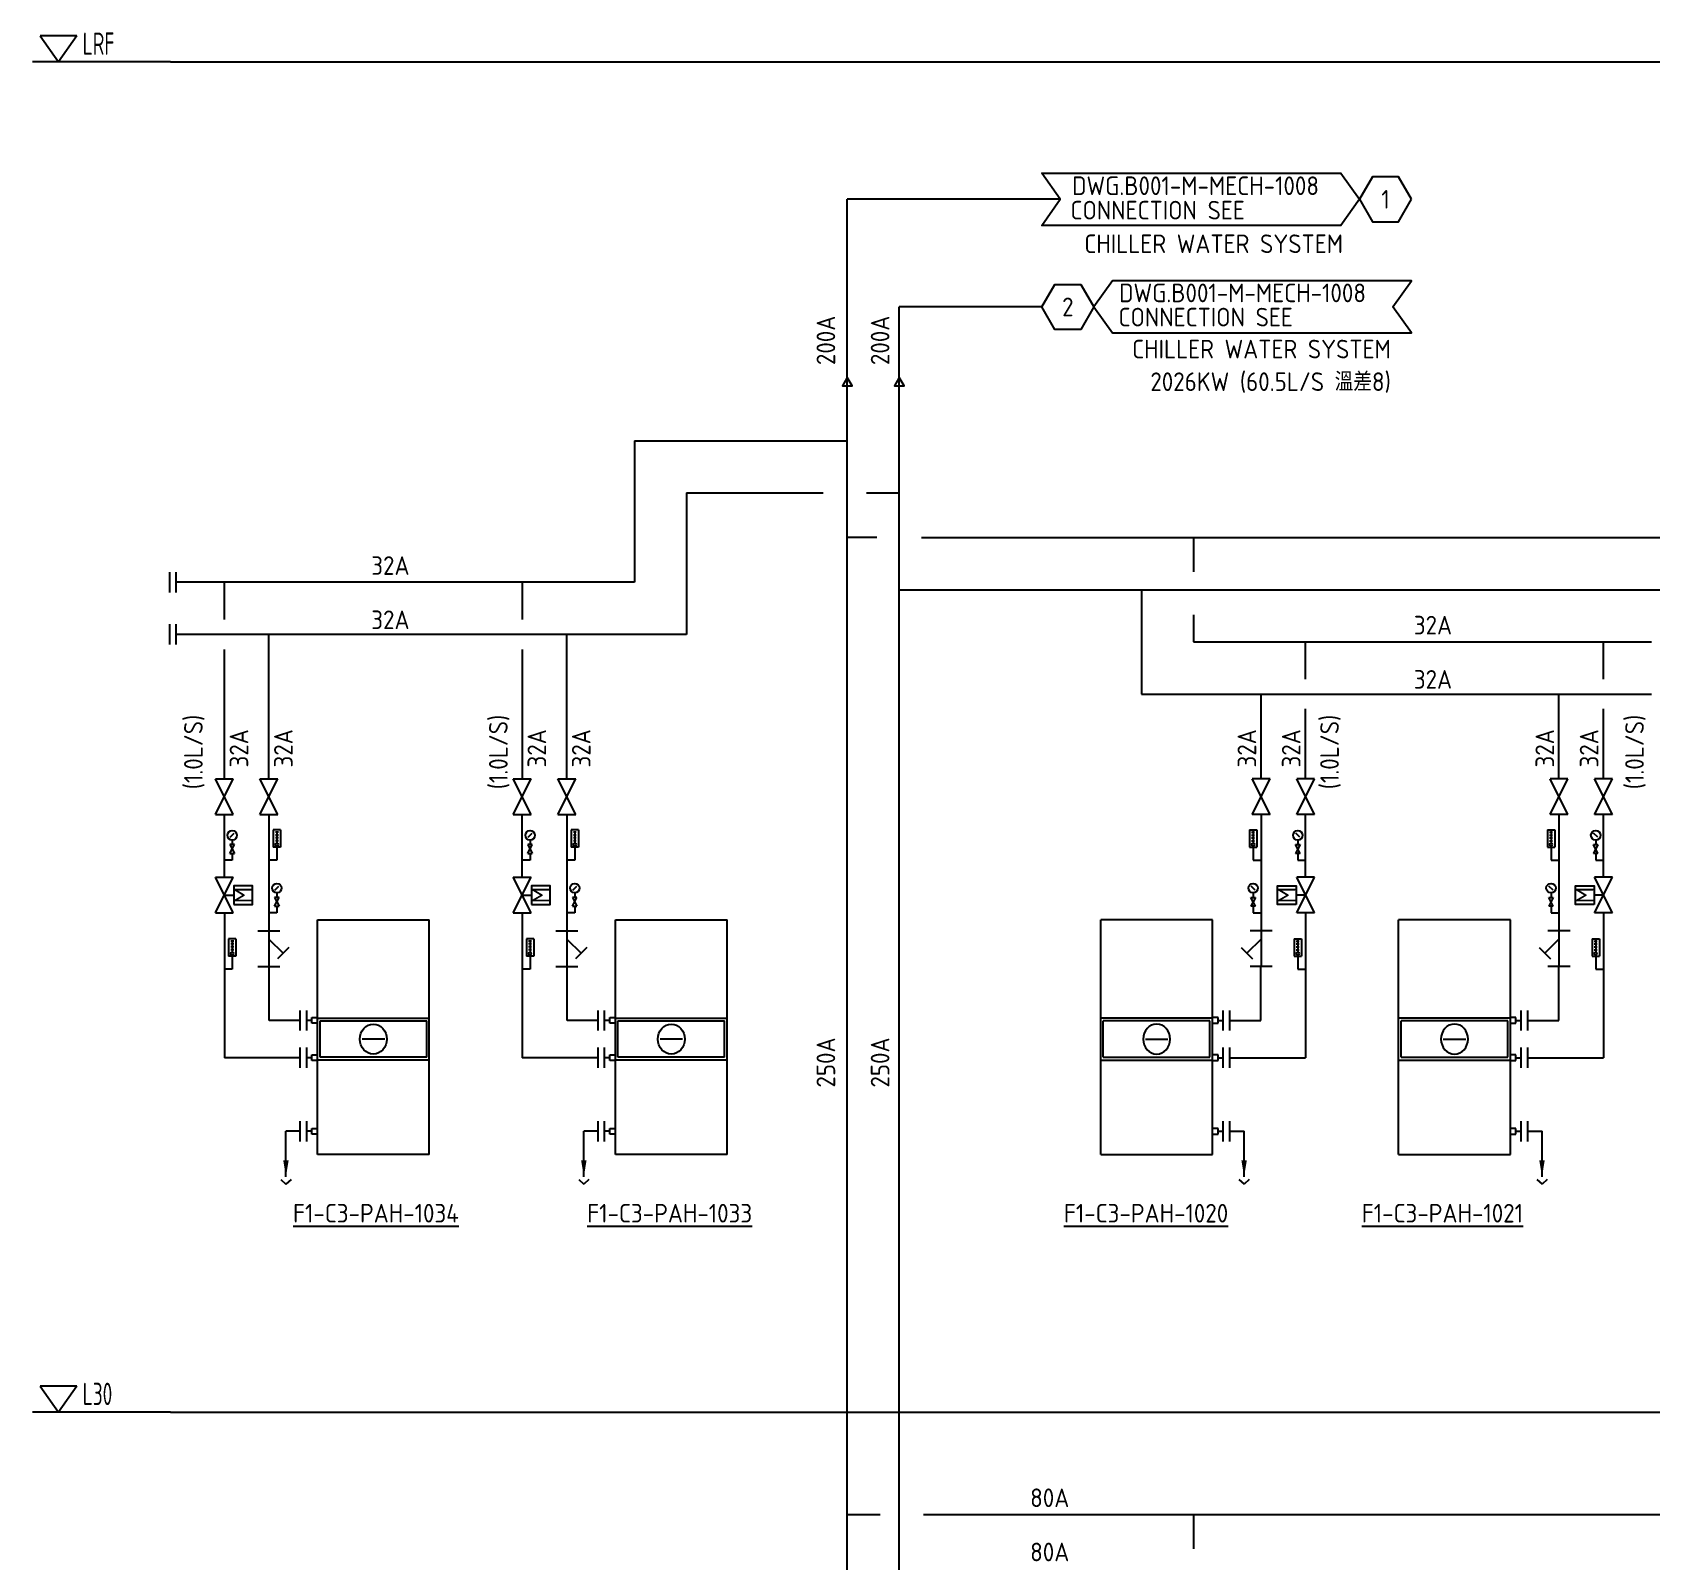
# Model space of a CAD drawing. Extents: x 41398 to 42063, y 84999 to 85463.
# Drawn here: x 41398 to 41615.4, y 85258 to 85463.3 of the extents above; entities that cross this region are included whole.
import ezdxf
from ezdxf.enums import TextEntityAlignment as Align

# ---------------------------------------------------------------- set-up
doc = ezdxf.new("R2010")
doc.units = 0
doc.header["$LTSCALE"] = 10
for name, color, linetype in [('7-F-TX', 2, 'Continuous'), ('A-DETL-01', 1, 'Continuous'), ('DETL-TXT', 4, 'Continuous'), ('E-RS-TXT', 3, 'Continuous'), ('G-ANNO-DIM', 2, 'Continuous'), ('M-CWTR-9PIPE-R', 110, 'Continuous'), ('M-CWTR-9PIPE-S', 200, 'Continuous'), ('M-CWTR-TEXT', 3, 'Continuous'), ('M-CWTR-VAVE', 2, 'Continuous'), ('M-HVAC-CPIPE', 4, 'Continuous'), ('M-HVAC-EQPM', 22, 'Continuous'), ('M-HVAC-EQPM-TEXT', 4, 'Continuous'), ('M-PIPE-FITTING', 2, 'Continuous'), ('U-CDA-TXT', 4, 'Continuous'), ('U-CDA-V', 3, 'Continuous'), ('U-CH-V', 3, 'Continuous')]:
    doc.layers.add(name, color=color, linetype=linetype)
doc.styles.add('AA-TXT', font='isocp.shx', dxfattribs={"width": 0.8, "bigfont": 'chineset.shx'})

# ---------------------------------------------------------------- blocks, each defined once
blk = doc.blocks.new('A$C5D640173')
at = {"layer": 'U-CDA-V'}
for p, q in [((0, 0), (0, 2.72)), ((0.88, 0), (0.88, 2.72))]:
    blk.add_line(p, q, dxfattribs=at)

msp = doc.modelspace()

# ---------------------------------------------------------------- linework, layer by layer
at = {"layer": '7-F-TX'}
for p, q in [((41399.04, 85462.84), (41401.49, 85459.35)), ((41403.94, 85462.84), (41399.04, 85462.84)), ((41403.94, 85462.84), (41401.49, 85459.35)), ((41399.04, 85281.53), (41401.49, 85278.04)), ((41403.94, 85281.53), (41399.04, 85281.53)), ((41403.94, 85281.53), (41401.49, 85278.04))]:
    msp.add_line(p, q, dxfattribs=at)
at = {"layer": 'A-DETL-01', "linetype": 'Continuous'}
for p, q in [((41416.51, 85459.35), (42061.61, 85459.35)), ((41416.51, 85278.04), (42061.61, 85278.04))]:
    msp.add_line(p, q, dxfattribs=at)
at = {"layer": 'DETL-TXT'}
for points in [[(41576.17, 85440.89), (41573.67, 85437.39), (41533.51, 85437.39), (41536.01, 85440.89), (41533.51, 85444.39), (41573.67, 85444.39), (41576.17, 85440.89)], [(41540.52, 85426.44), (41543.02, 85422.94), (41583.18, 85422.94), (41580.68, 85426.44), (41583.18, 85429.94), (41543.02, 85429.94), (41540.52, 85426.44)]]:
    msp.add_lwpolyline(points, dxfattribs=at)
for points in [[(41583.17, 85440.89), (41581.42, 85443.92), (41577.92, 85443.92), (41576.17, 85440.89), (41577.92, 85437.86), (41581.42, 85437.86)], [(41533.52, 85426.44), (41535.27, 85429.47), (41538.77, 85429.47), (41540.52, 85426.44), (41538.77, 85423.41), (41535.27, 85423.41)]]:
    msp.add_lwpolyline(points, close=True, dxfattribs=at)
at = {"layer": 'G-ANNO-DIM', "linetype": 'Continuous'}
for p, q in [((41416.51, 85459.35), (41397.98, 85459.35)), ((41416.51, 85459.35), (41397.98, 85459.35)), ((41416.51, 85278.04), (41397.98, 85278.04)), ((41416.51, 85278.04), (41397.98, 85278.04))]:
    msp.add_line(p, q, dxfattribs=at)
at = {"layer": 'M-CWTR-9PIPE-R'}
for p, q in [((41507.39, 85080.55), (41507.39, 85440.89)), ((41536.01, 85440.89), (41507.39, 85440.89)), ((41478.81, 85408.46), (41507.39, 85408.46)), ((41478.81, 85408.46), (41478.81, 85389.46)), ((41511.39, 85395.46), (41507.39, 85395.46)), ((41517.39, 85395.46), (42004.95, 85395.46)), ((41553.9, 85395.46), (41553.9, 85390.87)), ((41478.81, 85389.46), (41417.31, 85389.46)), ((41423.79, 85384.46), (41423.79, 85389.46)), ((41463.79, 85384.46), (41463.79, 85389.46)), ((41553.9, 85385.08), (41553.9, 85381.46)), ((41553.9, 85381.46), (41615.41, 85381.46)), ((41568.93, 85376.46), (41568.93, 85381.46)), ((41608.93, 85376.46), (41608.93, 85381.46)), ((41423.79, 85363.08), (41423.79, 85380.46)), ((41463.79, 85363.08), (41463.79, 85380.46)), ((41568.93, 85363.08), (41568.93, 85372.46)), ((41608.93, 85363.08), (41608.93, 85372.46)), ((41423.76, 85349.86), (41423.76, 85358.29)), ((41463.76, 85349.86), (41463.76, 85358.29)), ((41568.95, 85349.86), (41568.95, 85358.29)), ((41608.95, 85349.86), (41608.95, 85358.29)), ((41423.77, 85345.06), (41423.77, 85325.63)), ((41463.77, 85345.06), (41463.77, 85325.63)), ((41568.94, 85345.06), (41568.94, 85325.63)), ((41608.94, 85345.06), (41608.94, 85325.63)), ((41433.96, 85325.63), (41423.77, 85325.63)), ((41473.96, 85325.63), (41463.77, 85325.63)), ((41558.76, 85325.63), (41568.94, 85325.63)), ((41598.76, 85325.63), (41608.94, 85325.63)), ((41507.39, 85264.29), (41511.8, 85264.29)), ((41517.64, 85264.29), (41964.95, 85264.29)), ((41553.9, 85264.29), (41553.9, 85259.7))]:
    msp.add_line(p, q, dxfattribs=at)
msp.add_lwpolyline([(41507.39, 85416.97), (41506.75, 85415.86), (41508.04, 85415.86)], close=True, dxfattribs=at)
at = {"layer": 'M-CWTR-9PIPE-S'}
for p, q in [((41514.39, 85066.1), (41514.39, 85426.44)), ((41533.52, 85426.44), (41514.39, 85426.44)), ((41485.81, 85401.46), (41504.18, 85401.46)), ((41485.81, 85401.46), (41485.81, 85382.46)), ((41509.97, 85401.46), (41514.39, 85401.46)), ((41514.39, 85388.46), (42004.95, 85388.46)), ((41546.9, 85388.46), (41546.9, 85374.46)), ((41485.81, 85382.46), (41417.31, 85382.46)), ((41429.75, 85363.08), (41429.75, 85382.46)), ((41469.75, 85363.08), (41469.75, 85382.46)), ((41546.9, 85374.46), (41615.41, 85374.46)), ((41562.96, 85363.08), (41562.96, 85374.46)), ((41602.96, 85363.08), (41602.96, 85374.46)), ((41429.75, 85358.29), (41429.75, 85342.66)), ((41469.75, 85358.29), (41469.75, 85342.66)), ((41562.96, 85358.29), (41562.96, 85342.66)), ((41602.96, 85358.29), (41602.96, 85342.66)), ((41429.77, 85330.63), (41429.77, 85337.86)), ((41469.77, 85330.63), (41469.77, 85337.86)), ((41562.94, 85330.63), (41562.94, 85337.86)), ((41602.94, 85330.63), (41602.94, 85337.86)), ((41433.94, 85330.63), (41429.77, 85330.63)), ((41473.94, 85330.63), (41469.77, 85330.63)), ((41558.77, 85330.63), (41562.94, 85330.63)), ((41598.77, 85330.63), (41602.94, 85330.63))]:
    msp.add_line(p, q, dxfattribs=at)
msp.add_lwpolyline([(41514.39, 85416.97), (41513.75, 85415.86), (41515.04, 85415.86)], close=True, dxfattribs=at)
at = {"layer": 'M-CWTR-VAVE'}
for p, q in [((41424.95, 85358.28), (41422.55, 85363.08)), ((41422.55, 85358.28), (41424.95, 85363.08)), ((41422.55, 85363.08), (41424.95, 85363.08)), ((41430.94, 85358.28), (41428.54, 85363.08)), ((41428.54, 85358.28), (41430.94, 85363.08)), ((41428.54, 85363.08), (41430.94, 85363.08)), ((41464.95, 85358.28), (41462.55, 85363.08)), ((41462.55, 85358.28), (41464.95, 85363.08)), ((41462.55, 85363.08), (41464.95, 85363.08)), ((41470.94, 85358.28), (41468.54, 85363.08)), ((41468.54, 85358.28), (41470.94, 85363.08)), ((41468.54, 85363.08), (41470.94, 85363.08)), ((41561.77, 85358.28), (41564.17, 85363.08)), ((41564.17, 85358.28), (41561.77, 85363.08)), ((41564.17, 85363.08), (41561.77, 85363.08)), ((41567.76, 85358.28), (41570.16, 85363.08)), ((41570.16, 85358.28), (41567.76, 85363.08)), ((41570.16, 85363.08), (41567.76, 85363.08)), ((41601.77, 85358.28), (41604.17, 85363.08)), ((41604.17, 85358.28), (41601.77, 85363.08)), ((41604.17, 85363.08), (41601.77, 85363.08)), ((41607.76, 85358.28), (41610.16, 85363.08)), ((41610.16, 85358.28), (41607.76, 85363.08)), ((41610.16, 85363.08), (41607.76, 85363.08)), ((41422.55, 85358.28), (41424.95, 85358.28)), ((41428.54, 85358.28), (41430.94, 85358.28)), ((41462.55, 85358.28), (41464.95, 85358.28)), ((41468.54, 85358.28), (41470.94, 85358.28)), ((41564.17, 85358.28), (41561.77, 85358.28)), ((41570.16, 85358.28), (41567.76, 85358.28)), ((41604.17, 85358.28), (41601.77, 85358.28)), ((41610.16, 85358.28), (41607.76, 85358.28)), ((41424.54, 85355.22), (41425.09, 85355.77)), ((41431.3, 85356.24), (41430.32, 85356.24)), ((41431.3, 85356.24), (41430.32, 85356.24)), ((41430.32, 85356.24), (41430.32, 85353.89)), ((41430.32, 85356.24), (41430.32, 85353.89)), ((41431.01, 85355.93), (41430.62, 85355.93)), ((41431.01, 85355.93), (41430.62, 85355.93)), ((41431.01, 85355.53), (41430.62, 85355.53)), ((41431.01, 85355.53), (41430.62, 85355.53)), ((41431.01, 85355.14), (41430.62, 85355.14)), ((41431.01, 85355.14), (41430.62, 85355.14)), ((41430.81, 85356.04), (41430.81, 85354.42)), ((41430.81, 85356.04), (41430.81, 85354.42)), ((41431.3, 85356.24), (41431.3, 85353.89)), ((41431.3, 85356.24), (41431.3, 85353.89)), ((41464.54, 85355.22), (41465.09, 85355.77)), ((41471.3, 85356.24), (41470.32, 85356.24)), ((41471.3, 85356.24), (41470.32, 85356.24)), ((41470.32, 85356.24), (41470.32, 85353.89)), ((41470.32, 85356.24), (41470.32, 85353.89)), ((41471.01, 85355.93), (41470.62, 85355.93)), ((41471.01, 85355.93), (41470.62, 85355.93)), ((41471.01, 85355.53), (41470.62, 85355.53)), ((41471.01, 85355.53), (41470.62, 85355.53)), ((41471.01, 85355.14), (41470.62, 85355.14)), ((41471.01, 85355.14), (41470.62, 85355.14)), ((41470.81, 85356.04), (41470.81, 85354.42)), ((41470.81, 85356.04), (41470.81, 85354.42)), ((41471.3, 85356.24), (41471.3, 85353.89)), ((41471.3, 85356.24), (41471.3, 85353.89)), ((41561.41, 85356.24), (41562.39, 85356.24)), ((41561.41, 85356.24), (41562.39, 85356.24)), ((41561.41, 85356.24), (41561.41, 85353.89)), ((41561.41, 85356.24), (41561.41, 85353.89)), ((41561.7, 85355.93), (41562.1, 85355.93)), ((41561.7, 85355.93), (41562.1, 85355.93)), ((41561.7, 85355.53), (41562.1, 85355.53)), ((41561.7, 85355.53), (41562.1, 85355.53)), ((41561.7, 85355.14), (41562.1, 85355.14)), ((41561.7, 85355.14), (41562.1, 85355.14)), ((41561.9, 85356.04), (41561.9, 85354.42)), ((41561.9, 85356.04), (41561.9, 85354.42)), ((41562.39, 85356.24), (41562.39, 85353.89)), ((41562.39, 85356.24), (41562.39, 85353.89)), ((41568.18, 85355.22), (41567.62, 85355.77)), ((41601.41, 85356.24), (41602.39, 85356.24)), ((41601.41, 85356.24), (41602.39, 85356.24)), ((41601.41, 85356.24), (41601.41, 85353.89)), ((41601.41, 85356.24), (41601.41, 85353.89)), ((41601.7, 85355.93), (41602.1, 85355.93)), ((41601.7, 85355.93), (41602.1, 85355.93)), ((41601.7, 85355.53), (41602.1, 85355.53)), ((41601.7, 85355.53), (41602.1, 85355.53)), ((41601.7, 85355.14), (41602.1, 85355.14)), ((41601.7, 85355.14), (41602.1, 85355.14)), ((41601.9, 85356.04), (41601.9, 85354.42)), ((41601.9, 85356.04), (41601.9, 85354.42)), ((41602.39, 85356.24), (41602.39, 85353.89)), ((41602.39, 85356.24), (41602.39, 85353.89)), ((41608.18, 85355.22), (41607.62, 85355.77)), ((41424.51, 85354.25), (41425.11, 85353.05)), ((41424.51, 85353.05), (41425.11, 85354.25)), ((41425.11, 85354.25), (41424.51, 85354.25)), ((41424.51, 85353.05), (41425.11, 85353.05)), ((41424.81, 85354.86), (41424.81, 85354.25)), ((41424.81, 85353.05), (41424.81, 85352.15)), ((41431.3, 85353.89), (41430.32, 85353.89)), ((41431.3, 85353.89), (41430.32, 85353.89)), ((41431.01, 85354.75), (41430.62, 85354.75)), ((41431.01, 85354.75), (41430.62, 85354.75)), ((41430.81, 85353.89), (41430.81, 85352.15)), ((41430.81, 85353.89), (41430.81, 85352.15)), ((41464.51, 85354.25), (41465.11, 85353.05)), ((41464.51, 85353.05), (41465.11, 85354.25)), ((41465.11, 85354.25), (41464.51, 85354.25)), ((41464.51, 85353.05), (41465.11, 85353.05)), ((41464.81, 85354.86), (41464.81, 85354.25)), ((41464.81, 85353.05), (41464.81, 85352.15)), ((41471.3, 85353.89), (41470.32, 85353.89)), ((41471.3, 85353.89), (41470.32, 85353.89)), ((41471.01, 85354.75), (41470.62, 85354.75)), ((41471.01, 85354.75), (41470.62, 85354.75)), ((41470.81, 85353.89), (41470.81, 85352.15)), ((41470.81, 85353.89), (41470.81, 85352.15)), ((41561.41, 85353.89), (41562.39, 85353.89)), ((41561.41, 85353.89), (41562.39, 85353.89)), ((41561.7, 85354.75), (41562.1, 85354.75)), ((41561.7, 85354.75), (41562.1, 85354.75)), ((41561.9, 85353.89), (41561.9, 85352.15)), ((41561.9, 85353.89), (41561.9, 85352.15)), ((41568.2, 85354.25), (41567.6, 85353.05)), ((41568.2, 85353.05), (41567.6, 85354.25)), ((41567.6, 85354.25), (41568.2, 85354.25)), ((41568.2, 85353.05), (41567.6, 85353.05)), ((41567.9, 85354.86), (41567.9, 85354.25)), ((41567.9, 85353.05), (41567.9, 85352.15)), ((41601.41, 85353.89), (41602.39, 85353.89)), ((41601.41, 85353.89), (41602.39, 85353.89)), ((41601.7, 85354.75), (41602.1, 85354.75)), ((41601.7, 85354.75), (41602.1, 85354.75)), ((41601.9, 85353.89), (41601.9, 85352.15)), ((41601.9, 85353.89), (41601.9, 85352.15)), ((41608.2, 85354.25), (41607.6, 85353.05)), ((41608.2, 85353.05), (41607.6, 85354.25)), ((41607.6, 85354.25), (41608.2, 85354.25)), ((41608.2, 85353.05), (41607.6, 85353.05)), ((41607.9, 85354.86), (41607.9, 85354.25)), ((41607.9, 85353.05), (41607.9, 85352.15)), ((41424.81, 85352.15), (41423.77, 85352.15)), ((41430.81, 85352.15), (41429.77, 85352.15)), ((41464.81, 85352.15), (41463.77, 85352.15)), ((41470.81, 85352.15), (41469.77, 85352.15)), ((41561.9, 85352.15), (41562.94, 85352.15)), ((41567.9, 85352.15), (41568.94, 85352.15)), ((41601.9, 85352.15), (41602.94, 85352.15)), ((41607.9, 85352.15), (41608.94, 85352.15)), ((41424.96, 85345.06), (41422.56, 85349.86)), ((41422.56, 85345.06), (41424.96, 85349.86)), ((41422.56, 85349.86), (41424.96, 85349.86)), ((41430.54, 85348.12), (41431.09, 85348.68)), ((41464.96, 85345.06), (41462.56, 85349.86)), ((41462.56, 85345.06), (41464.96, 85349.86)), ((41462.56, 85349.86), (41464.96, 85349.86)), ((41470.54, 85348.12), (41471.09, 85348.68)), ((41562.18, 85348.12), (41561.62, 85348.68)), ((41567.75, 85345.06), (41570.15, 85349.86)), ((41570.15, 85345.06), (41567.75, 85349.86)), ((41570.15, 85349.86), (41567.75, 85349.86)), ((41602.18, 85348.12), (41601.62, 85348.68)), ((41607.75, 85345.06), (41610.15, 85349.86)), ((41610.15, 85345.06), (41607.75, 85349.86)), ((41610.15, 85349.86), (41607.75, 85349.86)), ((41430.51, 85347.16), (41431.11, 85345.96)), ((41430.51, 85345.96), (41431.11, 85347.16)), ((41431.11, 85347.16), (41430.51, 85347.16)), ((41430.81, 85347.76), (41430.81, 85347.16)), ((41470.51, 85347.16), (41471.11, 85345.96)), ((41470.51, 85345.96), (41471.11, 85347.16)), ((41471.11, 85347.16), (41470.51, 85347.16)), ((41470.81, 85347.76), (41470.81, 85347.16)), ((41562.2, 85347.16), (41561.6, 85345.96)), ((41562.2, 85345.96), (41561.6, 85347.16)), ((41561.6, 85347.16), (41562.2, 85347.16)), ((41561.9, 85347.76), (41561.9, 85347.16)), ((41602.2, 85347.16), (41601.6, 85345.96)), ((41602.2, 85345.96), (41601.6, 85347.16)), ((41601.6, 85347.16), (41602.2, 85347.16)), ((41601.9, 85347.76), (41601.9, 85347.16)), ((41422.56, 85345.06), (41424.96, 85345.06)), ((41430.81, 85345.06), (41429.77, 85345.06)), ((41430.51, 85345.96), (41431.11, 85345.96)), ((41430.81, 85345.96), (41430.81, 85345.06)), ((41462.56, 85345.06), (41464.96, 85345.06)), ((41470.81, 85345.06), (41469.77, 85345.06)), ((41470.51, 85345.96), (41471.11, 85345.96)), ((41470.81, 85345.96), (41470.81, 85345.06)), ((41562.2, 85345.96), (41561.6, 85345.96)), ((41561.9, 85345.96), (41561.9, 85345.06)), ((41561.9, 85345.06), (41562.94, 85345.06)), ((41570.15, 85345.06), (41567.75, 85345.06)), ((41602.2, 85345.96), (41601.6, 85345.96)), ((41601.9, 85345.96), (41601.9, 85345.06)), ((41601.9, 85345.06), (41602.94, 85345.06)), ((41610.15, 85345.06), (41607.75, 85345.06)), ((41428.25, 85342.66), (41431.22, 85342.66)), ((41429.75, 85342.66), (41429.75, 85337.86)), ((41468.25, 85342.66), (41471.22, 85342.66)), ((41469.75, 85342.66), (41469.75, 85337.86)), ((41564.46, 85342.66), (41561.49, 85342.66)), ((41562.96, 85342.66), (41562.96, 85337.86)), ((41604.46, 85342.66), (41601.49, 85342.66)), ((41602.96, 85342.66), (41602.96, 85337.86)), ((41425.3, 85341.61), (41424.32, 85341.61)), ((41425.3, 85341.61), (41424.32, 85341.61)), ((41424.32, 85341.61), (41424.32, 85339.26)), ((41424.32, 85341.61), (41424.32, 85339.26)), ((41425.01, 85341.29), (41424.62, 85341.29)), ((41425.01, 85341.29), (41424.62, 85341.29)), ((41425.01, 85340.9), (41424.62, 85340.9)), ((41425.01, 85340.9), (41424.62, 85340.9)), ((41425.01, 85340.51), (41424.62, 85340.51)), ((41425.01, 85340.51), (41424.62, 85340.51)), ((41425.01, 85340.12), (41424.62, 85340.12)), ((41425.01, 85340.12), (41424.62, 85340.12)), ((41424.81, 85341.41), (41424.81, 85339.79)), ((41424.81, 85341.41), (41424.81, 85339.79)), ((41425.3, 85341.61), (41425.3, 85339.26)), ((41425.3, 85341.61), (41425.3, 85339.26)), ((41429.75, 85341.56), (41431.66, 85339.66)), ((41432.42, 85340.42), (41430.9, 85338.9)), ((41465.3, 85341.61), (41464.32, 85341.61)), ((41465.3, 85341.61), (41464.32, 85341.61)), ((41464.32, 85341.61), (41464.32, 85339.26)), ((41464.32, 85341.61), (41464.32, 85339.26)), ((41465.01, 85341.29), (41464.62, 85341.29)), ((41465.01, 85341.29), (41464.62, 85341.29)), ((41465.01, 85340.9), (41464.62, 85340.9)), ((41465.01, 85340.9), (41464.62, 85340.9)), ((41465.01, 85340.51), (41464.62, 85340.51)), ((41465.01, 85340.51), (41464.62, 85340.51)), ((41465.01, 85340.12), (41464.62, 85340.12)), ((41465.01, 85340.12), (41464.62, 85340.12)), ((41464.81, 85341.41), (41464.81, 85339.79)), ((41464.81, 85341.41), (41464.81, 85339.79)), ((41465.3, 85341.61), (41465.3, 85339.26)), ((41465.3, 85341.61), (41465.3, 85339.26)), ((41469.75, 85341.56), (41471.66, 85339.66)), ((41472.42, 85340.42), (41470.9, 85338.9)), ((41560.3, 85340.42), (41561.82, 85338.9)), ((41562.96, 85341.56), (41561.06, 85339.66)), ((41567.41, 85341.61), (41568.39, 85341.61)), ((41567.41, 85341.61), (41568.39, 85341.61)), ((41567.41, 85341.61), (41567.41, 85339.26)), ((41567.41, 85341.61), (41567.41, 85339.26)), ((41567.7, 85341.29), (41568.1, 85341.29)), ((41567.7, 85341.29), (41568.1, 85341.29)), ((41567.7, 85340.9), (41568.1, 85340.9)), ((41567.7, 85340.9), (41568.1, 85340.9)), ((41567.7, 85340.51), (41568.1, 85340.51)), ((41567.7, 85340.51), (41568.1, 85340.51)), ((41567.7, 85340.12), (41568.1, 85340.12)), ((41567.7, 85340.12), (41568.1, 85340.12)), ((41567.9, 85341.41), (41567.9, 85339.79)), ((41567.9, 85341.41), (41567.9, 85339.79)), ((41568.39, 85341.61), (41568.39, 85339.26)), ((41568.39, 85341.61), (41568.39, 85339.26)), ((41600.3, 85340.42), (41601.82, 85338.9)), ((41602.96, 85341.56), (41601.06, 85339.66)), ((41607.41, 85341.61), (41608.39, 85341.61)), ((41607.41, 85341.61), (41608.39, 85341.61)), ((41607.41, 85341.61), (41607.41, 85339.26)), ((41607.41, 85341.61), (41607.41, 85339.26)), ((41607.7, 85341.29), (41608.1, 85341.29)), ((41607.7, 85341.29), (41608.1, 85341.29)), ((41607.7, 85340.9), (41608.1, 85340.9)), ((41607.7, 85340.9), (41608.1, 85340.9)), ((41607.7, 85340.51), (41608.1, 85340.51)), ((41607.7, 85340.51), (41608.1, 85340.51)), ((41607.7, 85340.12), (41608.1, 85340.12)), ((41607.7, 85340.12), (41608.1, 85340.12)), ((41607.9, 85341.41), (41607.9, 85339.79)), ((41607.9, 85341.41), (41607.9, 85339.79)), ((41608.39, 85341.61), (41608.39, 85339.26)), ((41608.39, 85341.61), (41608.39, 85339.26)), ((41425.3, 85339.26), (41424.32, 85339.26)), ((41425.3, 85339.26), (41424.32, 85339.26)), ((41424.81, 85339.26), (41424.81, 85337.52)), ((41424.81, 85339.26), (41424.81, 85337.52)), ((41428.25, 85337.86), (41431.22, 85337.86)), ((41465.3, 85339.26), (41464.32, 85339.26)), ((41465.3, 85339.26), (41464.32, 85339.26)), ((41464.81, 85339.26), (41464.81, 85337.52)), ((41464.81, 85339.26), (41464.81, 85337.52)), ((41468.25, 85337.86), (41471.22, 85337.86)), ((41564.46, 85337.86), (41561.49, 85337.86)), ((41567.41, 85339.26), (41568.39, 85339.26)), ((41567.41, 85339.26), (41568.39, 85339.26)), ((41567.9, 85339.26), (41567.9, 85337.52)), ((41567.9, 85339.26), (41567.9, 85337.52)), ((41604.46, 85337.86), (41601.49, 85337.86)), ((41607.41, 85339.26), (41608.39, 85339.26)), ((41607.41, 85339.26), (41608.39, 85339.26)), ((41607.9, 85339.26), (41607.9, 85337.52)), ((41607.9, 85339.26), (41607.9, 85337.52)), ((41424.81, 85337.52), (41423.77, 85337.52)), ((41464.81, 85337.52), (41463.77, 85337.52)), ((41567.9, 85337.52), (41568.94, 85337.52)), ((41607.9, 85337.52), (41608.94, 85337.52))]:
    msp.add_line(p, q, dxfattribs=at)
for centre, radius in [((41424.81, 85355.49), 0.637), ((41464.81, 85355.49), 0.637), ((41567.9, 85355.49), 0.637), ((41607.9, 85355.49), 0.637), ((41430.81, 85354.25), 0.174), ((41430.81, 85354.25), 0.174), ((41470.81, 85354.25), 0.174), ((41470.81, 85354.25), 0.174), ((41561.9, 85354.25), 0.174), ((41561.9, 85354.25), 0.174), ((41601.9, 85354.25), 0.174), ((41601.9, 85354.25), 0.174), ((41430.81, 85348.4), 0.637), ((41470.81, 85348.4), 0.637), ((41561.9, 85348.4), 0.637), ((41601.9, 85348.4), 0.637), ((41424.81, 85339.62), 0.174), ((41424.81, 85339.62), 0.174), ((41464.81, 85339.62), 0.174), ((41464.81, 85339.62), 0.174), ((41567.9, 85339.62), 0.174), ((41567.9, 85339.62), 0.174), ((41607.9, 85339.62), 0.174), ((41607.9, 85339.62), 0.174)]:
    msp.add_circle(centre, radius, dxfattribs=at)
at = {"layer": 'M-HVAC-CPIPE'}
for p, q in [((41432.03, 85309.64), (41432.03, 85315.76)), ((41433.94, 85315.76), (41432.03, 85315.76)), ((41472.03, 85309.64), (41472.03, 85315.76)), ((41473.94, 85315.76), (41472.03, 85315.76)), ((41558.77, 85315.76), (41560.69, 85315.76)), ((41560.69, 85309.64), (41560.69, 85315.76)), ((41598.77, 85315.76), (41600.69, 85315.76)), ((41600.69, 85309.64), (41600.69, 85315.76))]:
    msp.add_line(p, q, dxfattribs=at)
at = {"layer": 'M-HVAC-EQPM'}
for p, q in [((41436.27, 85312.62), (41436.27, 85344.13)), ((41436.27, 85344.13), (41451.27, 85344.13)), ((41451.27, 85312.62), (41451.27, 85344.13)), ((41476.27, 85312.62), (41476.27, 85344.13)), ((41476.27, 85344.13), (41491.27, 85344.13)), ((41491.27, 85312.62), (41491.27, 85344.13)), ((41541.44, 85312.62), (41541.44, 85344.13)), ((41556.44, 85344.13), (41541.44, 85344.13)), ((41556.44, 85312.62), (41556.44, 85344.13)), ((41581.44, 85312.62), (41581.44, 85344.13)), ((41596.44, 85344.13), (41581.44, 85344.13)), ((41596.44, 85312.62), (41596.44, 85344.13)), ((41435.52, 85330.25), (41435.52, 85331.01)), ((41435.52, 85331.01), (41436.27, 85331.01)), ((41475.52, 85330.25), (41475.52, 85331.01)), ((41475.52, 85331.01), (41476.27, 85331.01)), ((41557.19, 85331.01), (41556.44, 85331.01)), ((41557.19, 85330.25), (41557.19, 85331.01)), ((41597.19, 85331.01), (41596.44, 85331.01)), ((41597.19, 85330.25), (41597.19, 85331.01)), ((41435.52, 85330.63), (41434.82, 85330.63)), ((41436.27, 85330.25), (41435.52, 85330.25)), ((41436.27, 85330.95), (41451.27, 85330.95)), ((41436.61, 85330.57), (41450.93, 85330.57)), ((41436.61, 85325.68), (41436.61, 85330.57)), ((41450.93, 85325.68), (41450.93, 85330.57)), ((41475.52, 85330.63), (41474.82, 85330.63)), ((41476.27, 85330.25), (41475.52, 85330.25)), ((41476.27, 85330.95), (41491.27, 85330.95)), ((41476.61, 85330.57), (41490.93, 85330.57)), ((41476.61, 85325.68), (41476.61, 85330.57)), ((41490.93, 85325.68), (41490.93, 85330.57)), ((41556.44, 85330.95), (41541.44, 85330.95)), ((41541.78, 85325.68), (41541.78, 85330.57)), ((41556.1, 85330.57), (41541.78, 85330.57)), ((41556.1, 85325.68), (41556.1, 85330.57)), ((41556.44, 85330.25), (41557.19, 85330.25)), ((41557.19, 85330.63), (41557.89, 85330.63)), ((41596.44, 85330.95), (41581.44, 85330.95)), ((41581.78, 85325.68), (41581.78, 85330.57)), ((41596.1, 85330.57), (41581.78, 85330.57)), ((41596.1, 85325.68), (41596.1, 85330.57)), ((41596.44, 85330.25), (41597.19, 85330.25)), ((41597.19, 85330.63), (41597.89, 85330.63)), ((41445.29, 85328.13), (41442.26, 85328.13)), ((41485.29, 85328.13), (41482.26, 85328.13)), ((41547.43, 85328.13), (41550.46, 85328.13)), ((41587.43, 85328.13), (41590.46, 85328.13)), ((41435.52, 85325.63), (41434.82, 85325.63)), ((41435.52, 85325.25), (41435.52, 85326.01)), ((41435.52, 85326.01), (41436.27, 85326.01)), ((41436.27, 85325.25), (41435.52, 85325.25)), ((41451.27, 85325.31), (41436.27, 85325.31)), ((41450.93, 85325.68), (41436.61, 85325.68)), ((41475.52, 85325.63), (41474.82, 85325.63)), ((41475.52, 85325.25), (41475.52, 85326.01)), ((41475.52, 85326.01), (41476.27, 85326.01)), ((41476.27, 85325.25), (41475.52, 85325.25)), ((41491.27, 85325.31), (41476.27, 85325.31)), ((41490.93, 85325.68), (41476.61, 85325.68)), ((41541.44, 85325.31), (41556.44, 85325.31)), ((41541.78, 85325.68), (41556.1, 85325.68)), ((41557.19, 85326.01), (41556.44, 85326.01)), ((41556.44, 85325.25), (41557.19, 85325.25)), ((41557.19, 85325.25), (41557.19, 85326.01)), ((41557.19, 85325.63), (41557.89, 85325.63)), ((41581.44, 85325.31), (41596.44, 85325.31)), ((41581.78, 85325.68), (41596.1, 85325.68)), ((41597.19, 85326.01), (41596.44, 85326.01)), ((41596.44, 85325.25), (41597.19, 85325.25)), ((41597.19, 85325.25), (41597.19, 85326.01)), ((41597.19, 85325.63), (41597.89, 85325.63)), ((41435.52, 85315.38), (41435.52, 85316.14)), ((41435.52, 85316.14), (41436.27, 85316.14)), ((41475.52, 85315.38), (41475.52, 85316.14)), ((41475.52, 85316.14), (41476.27, 85316.14)), ((41557.19, 85316.14), (41556.44, 85316.14)), ((41557.19, 85315.38), (41557.19, 85316.14)), ((41597.19, 85316.14), (41596.44, 85316.14)), ((41597.19, 85315.38), (41597.19, 85316.14)), ((41435.52, 85315.76), (41434.82, 85315.76)), ((41436.27, 85315.38), (41435.52, 85315.38)), ((41475.52, 85315.76), (41474.82, 85315.76)), ((41476.27, 85315.38), (41475.52, 85315.38)), ((41556.44, 85315.38), (41557.19, 85315.38)), ((41557.19, 85315.76), (41557.89, 85315.76)), ((41596.44, 85315.38), (41597.19, 85315.38)), ((41597.19, 85315.76), (41597.89, 85315.76)), ((41451.27, 85312.62), (41436.27, 85312.62)), ((41491.27, 85312.62), (41476.27, 85312.62)), ((41541.44, 85312.62), (41556.44, 85312.62)), ((41581.44, 85312.62), (41596.44, 85312.62))]:
    msp.add_line(p, q, dxfattribs=at)
for centre in [(41443.77, 85328.13), (41483.77, 85328.13)]:
    msp.add_ellipse(centre, major_axis=(0, 2.02), ratio=0.9, start_param=-1.570796, end_param=4.712389, dxfattribs=at)
at = {"layer": 'M-HVAC-EQPM', "extrusion": (0, 0, -1)}
for centre in [(41548.94, 85328.13), (41588.94, 85328.13)]:
    msp.add_ellipse(centre, major_axis=(0, 2.02), ratio=0.9, start_param=-1.570796, end_param=4.712389, dxfattribs=at)
at = {"layer": 'M-PIPE-FITTING', "ltscale": 0.1}
for p, q in [((41423.76, 85347.46), (41425.02, 85347.46)), ((41463.76, 85347.46), (41465.02, 85347.46)), ((41568.95, 85347.46), (41567.69, 85347.46)), ((41608.95, 85347.46), (41607.69, 85347.46))]:
    msp.add_line(p, q, dxfattribs=at)
for points in [[(41425.02, 85346.21), (41427.52, 85346.21), (41427.52, 85348.71), (41425.02, 85348.71)], [(41465.02, 85346.21), (41467.52, 85346.21), (41467.52, 85348.71), (41465.02, 85348.71)], [(41567.69, 85346.21), (41565.19, 85346.21), (41565.19, 85348.71), (41567.69, 85348.71)], [(41607.69, 85346.21), (41605.19, 85346.21), (41605.19, 85348.71), (41607.69, 85348.71)]]:
    msp.add_lwpolyline(points, close=True, dxfattribs=at)
at = {"layer": 'U-CH-V'}
for p, q in [((41431.34, 85309.27), (41432.03, 85308.64)), ((41432.72, 85309.27), (41432.03, 85308.64)), ((41471.34, 85309.27), (41472.03, 85308.64)), ((41472.72, 85309.27), (41472.03, 85308.64)), ((41560, 85309.27), (41560.69, 85308.64)), ((41561.38, 85309.27), (41560.69, 85308.64)), ((41600, 85309.27), (41600.69, 85308.64)), ((41601.38, 85309.27), (41600.69, 85308.64))]:
    msp.add_line(p, q, dxfattribs=at)
for points in [[(41432.03, 85309.64, 0, 0.737, 0), (41432.03, 85311.86, 0, 0, 0)], [(41472.03, 85309.64, 0, 0.737, 0), (41472.03, 85311.86, 0, 0, 0)], [(41560.69, 85309.64, 0, 0.737, 0), (41560.69, 85311.86, 0, 0, 0)], [(41600.69, 85309.64, 0, 0.737, 0), (41600.69, 85311.86, 0, 0, 0)]]:
    msp.add_lwpolyline(points, format="xyseb", dxfattribs=at)

# ---------------------------------------------------------------- block references
at = {"layer": 'U-CDA-TXT', "xscale": -1}
for p in [(41417.31, 85388.1), (41417.31, 85381.1), (41434.82, 85329.27), (41474.82, 85329.27), (41434.82, 85324.27), (41474.82, 85324.27), (41434.82, 85314.4), (41474.82, 85314.4)]:
    msp.add_blockref('A$C5D640173', p, dxfattribs=at)
at = {"layer": 'U-CDA-TXT'}
for p in [(41557.89, 85329.27), (41597.89, 85329.27), (41557.89, 85324.27), (41597.89, 85324.27), (41557.89, 85314.4), (41597.89, 85314.4)]:
    msp.add_blockref('A$C5D640173', p, dxfattribs=at)

# ---------------------------------------------------------------- texts
at = {"layer": 'DEFPOINTS', "style": 'AA-TXT'}
msp.add_text('2026KW (60.5L/S 溫差8)', height=2.5, dxfattribs=at).set_placement((41580.39, 85415.15), align=Align.RIGHT)
for p in [(41419.6, 85361.67), (41460.55, 85361.67), (41572.16, 85361.67), (41613.11, 85361.67)]:
    msp.add_text('(1.0L/S)', height=2.5, rotation=90, dxfattribs=at).set_placement(p, align=Align.MIDDLE_LEFT)
at = {"layer": 'DETL-TXT', "style": 'AA-TXT'}
for s, p in [('DWG.B001-M-MECH-1008', (41537.59, 85441.46)), ('CONNECTION SEE', (41537.37, 85438.18)), ('DWG.B001-M-MECH-1008', (41543.9, 85427.07)), ('CONNECTION SEE', (41543.82, 85423.82))]:
    msp.add_text(s, height=2.5, dxfattribs=at).set_placement(p)
for s, p in [('1', (41579.67, 85440.89)), ('2', (41537.02, 85426.44))]:
    msp.add_text(s, height=2.5, dxfattribs=at).set_placement(p, align=Align.MIDDLE)
at = {"layer": 'E-RS-TXT', "style": 'AA-TXT', "width": 0.7}
for s, p in [('LRF', (41404.73, 85460.29)), ('L30', (41404.73, 85278.99))]:
    msp.add_text(s, height=3, dxfattribs=at).set_placement(p)
at = {"layer": 'M-CWTR-TEXT', "style": 'AA-TXT'}
for p in [(41573.97, 85433.67), (41580.39, 85419.53)]:
    msp.add_text('CHILLER WATER SYSTEM', height=2.5, dxfattribs=at).set_placement(p, align=Align.RIGHT)
for s, p in [('200A', (41505.78, 85418.63)), ('200A', (41513.06, 85418.63)), ('32A', (41426.97, 85364.6)), ('32A', (41432.93, 85364.6)), ('32A', (41466.97, 85364.6)), ('32A', (41472.93, 85364.6)), ('32A', (41562.31, 85364.6)), ('32A', (41568.26, 85364.6)), ('32A', (41602.31, 85364.6)), ('32A', (41608.26, 85364.6)), ('250A', (41505.78, 85321.62)), ('250A', (41513.06, 85321.62))]:
    msp.add_text(s, height=2.5, rotation=90, dxfattribs=at).set_placement(p)
for s, p in [('32A', (41443.49, 85390.46)), ('32A', (41443.49, 85383.18)), ('32A', (41583.48, 85382.46)), ('32A', (41583.48, 85375.18)), ('80A', (41531.96, 85265.29)), ('80A', (41531.96, 85258.01))]:
    msp.add_text(s, height=2.5, dxfattribs=at).set_placement(p)
at = {"layer": 'M-HVAC-EQPM-TEXT', "style": 'AA-TXT'}
for s, p in [('%%UF1-C3-PAH-1034', (41432.98, 85304.75)), ('%%UF1-C3-PAH-1033', (41472.48, 85304.75)), ('%%UF1-C3-PAH-1020', (41536.49, 85304.75)), ('%%UF1-C3-PAH-1021', (41576.49, 85304.75))]:
    msp.add_text(s, height=2.5, dxfattribs=at).set_placement(p, align=Align.MIDDLE_LEFT)
at = {"layer": 'M-PIPE-FITTING', "ltscale": 0.1, "style": 'AA-TXT'}
for p in [(41426.27, 85347.46), (41466.27, 85347.46), (41566.44, 85347.46), (41606.44, 85347.46)]:
    msp.add_text('M', height=2.5, rotation=90, dxfattribs=at).set_placement(p, align=Align.MIDDLE)

doc.saveas('drawing.dxf')
